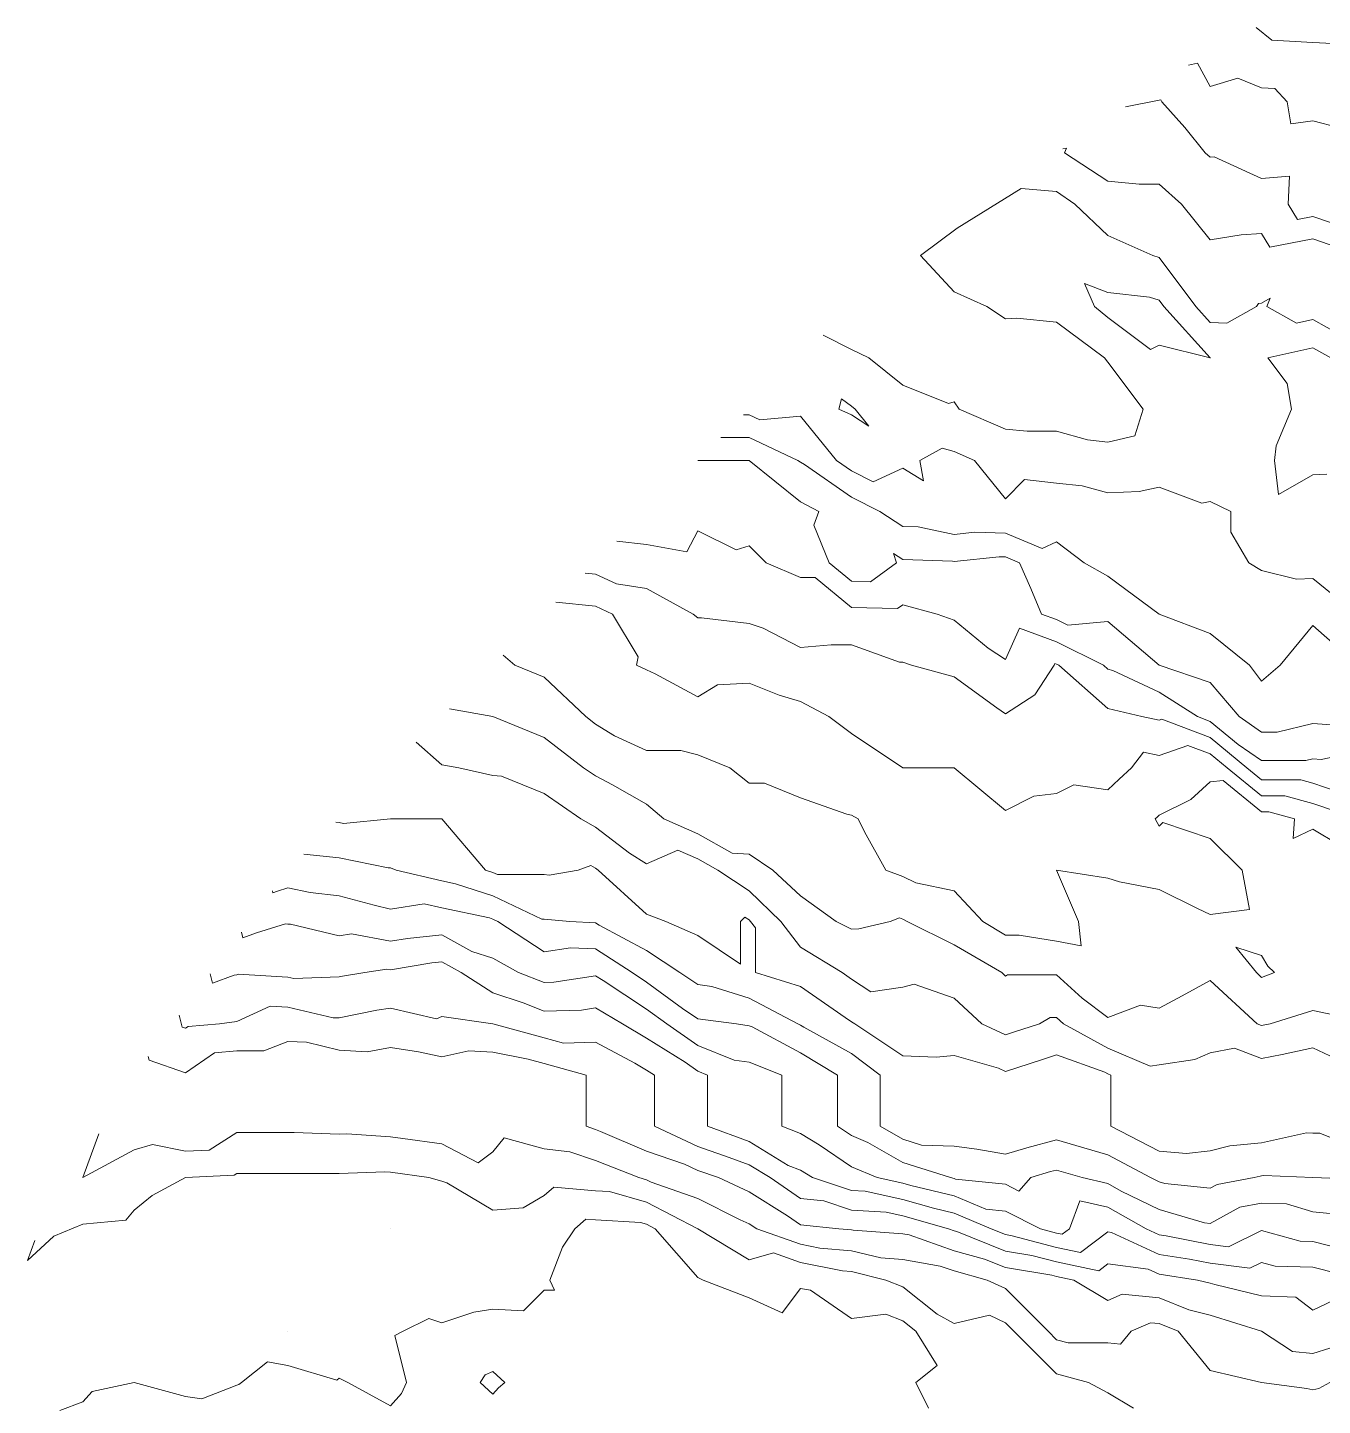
# Model space of a CAD drawing. Extents: x 532589 to 538856, y 6045658 to 6049082.
# Drawn here: x 535572 to 536075, y 6048396 to 6048932 of the extents above; entities that cross this region are included whole.
import ezdxf

# ---------------------------------------------------------------- set-up
doc = ezdxf.new("R2010")
doc.units = 0
doc.header["$LTSCALE"] = 5
doc.layers.add('C-TOPO-MAJR', color=7, linetype='Continuous', lineweight=15, true_color=0xd3aa5f)
doc.layers.add('C-TOPO-MINR', color=7, linetype='Continuous', lineweight=13, true_color=0xe9d5af)

msp = doc.modelspace()

# ---------------------------------------------------------------- linework, layer by layer
at = {"layer": 'C-TOPO-MAJR', "color": 9, "true_color": 0xbfbfbf, "flags": 128}
for points, elevation in [([(535973.987, 6048884.397), (535975.342, 6048884.668), (535974.612, 6048882.77), (535991.455, 6048871.823), (536003.62, 6048870.605), (536011.363, 6048870.605), (536020.072, 6048862.862), (536031.272, 6048849.076), (536043.218, 6048850.915), (536051.18, 6048851.484), (536054.408, 6048846.182), (536071.088, 6048849.446), (536089.751, 6048842.954)], 4255), ([(535800.721, 6048731.853), (535812.28, 6048730.613), (535827.861, 6048727.831), (535832.188, 6048735.941), (535847.12, 6048728.481), (535852.097, 6048730.14), (535858.733, 6048723.504), (535872.005, 6048717.811), (535877.698, 6048717.811), (535891.913, 6048706.147), (535909.727, 6048705.69), (535911.822, 6048707.213), (535925.087, 6048703.595), (535931.73, 6048701.251), (535945.002, 6048690.323), (535951.638, 6048685.901), (535957.131, 6048698.103), (535971.547, 6048692.776), (535989.722, 6048683.687), (535991.455, 6048682.154), (535993.448, 6048681.694), (536011.363, 6048673.208), (536026.294, 6048663.779), (536031.272, 6048661.883), (536042.132, 6048652.919), (536051.18, 6048646.635), (536068.324, 6048646.635), (536071.088, 6048647.302), (536074.298, 6048647.081), (536090.996, 6048650.506)], 4260), ([(535722.693, 6048653.824), (535732.647, 6048644.977), (535739.283, 6048643.87), (535752.555, 6048640.805), (535755.876, 6048640.549), (535772.463, 6048633.916), (535786.685, 6048623.962), (535792.372, 6048620.778), (535805.637, 6048610.697), (535812.28, 6048606.544), (535824.397, 6048611.845), (535832.188, 6048608.425), (535839.979, 6048604.054), (535852.097, 6048596.09), (535864.393, 6048584.145), (535872.005, 6048574.191), (535888.178, 6048564.237), (535891.913, 6048561.747), (535899.385, 6048556.766), (535911.822, 6048558.544), (535916.249, 6048559.81), (535931.73, 6048554.283), (535942.451, 6048544.329), (535951.638, 6048540.062), (535954.867, 6048541.1), (535964.906, 6048544.329), (535969.056, 6048546.819), (535971.547, 6048546.819), (535974.264, 6048544.329), (535991.455, 6048534.873), (536007.902, 6048527.881), (536011.363, 6048528.401), (536025.211, 6048530.481), (536031.272, 6048533.129), (536040.704, 6048534.896), (536051.18, 6048530.841), (536059.141, 6048532.382), (536071.088, 6048534.995), (536088.653, 6048526.764)], 4265), ([(535642.757, 6048563.834), (535643.644, 6048560.138), (535651.965, 6048563.188), (535653.013, 6048563.331), (535653.636, 6048563.614), (535672.922, 6048562.479), (535675.221, 6048561.938), (535692.83, 6048562.643), (535694.158, 6048562.909), (535702.784, 6048564.237), (535711.364, 6048565.611), (535712.738, 6048565.344), (535728.854, 6048568.03), (535732.647, 6048568.429), (535740.232, 6048564.237), (535752.555, 6048556.394), (535764.318, 6048552.474), (535772.463, 6048549.307), (535786.992, 6048549.708), (535792.372, 6048550.55), (535802.847, 6048544.329), (535812.28, 6048538.728), (535827.209, 6048529.4), (535832.188, 6048525.915), (535835.924, 6048524.42), (535835.924, 6048520.685), (535835.924, 6048504.512), (535852.097, 6048498.63), (535867.323, 6048489.286), (535872.005, 6048487.447), (535876.687, 6048484.604), (535891.913, 6048479.627), (535897.195, 6048479.322), (535911.822, 6048476.071), (535923.767, 6048472.658), (535931.73, 6048470.769), (535946.063, 6048464.695), (535951.638, 6048462.447), (535954.318, 6048462.015), (535971.547, 6048457.405), (535980.79, 6048455.452), (535991.455, 6048463.45), (535992.878, 6048463.272), (536011.363, 6048454.741), (536023.128, 6048452.931), (536031.272, 6048451.302), (536046.618, 6048449.349), (536051.18, 6048451.63), (536056.521, 6048450.128), (536071.088, 6048449.763), (536090.996, 6048444.787)], 4270), ([(535921.776, 6048395.016), (535916.799, 6048404.97), (535925.089, 6048411.611), (535916.799, 6048424.879), (535911.822, 6048428.86), (535905.185, 6048431.515), (535891.913, 6048429.854), (535875.991, 6048440.801), (535872.005, 6048441.466), (535864.897, 6048431.986), (535852.097, 6048437.894), (535834.18, 6048444.787), (535832.188, 6048445.736), (535815.596, 6048464.695), (535812.28, 6048466.426), (535809.868, 6048467.108), (535792.372, 6048468.108), (535788.639, 6048468.428), (535784.41, 6048464.695), (535779.632, 6048457.526), (535774.678, 6048444.787), (535776.447, 6048440.803), (535772.463, 6048440.803), (535764.499, 6048432.843), (535752.555, 6048433.413), (535745.089, 6048432.345), (535732.647, 6048428.199), (535727.667, 6048429.858), (535717.715, 6048424.879), (535714.399, 6048423.218), (535718.959, 6048404.97), (535717.066, 6048400.643), (535712.738, 6048395.922), (535696.151, 6048404.97), (535692.83, 6048406.631), (535691.881, 6048405.919), (535672.922, 6048411.605), (535664.96, 6048412.932), (535654.825, 6048404.97), (535653.844, 6048404.14), (535653.013, 6048403.974), (535639.505, 6048398.57), (535633.105, 6048399.54), (535613.197, 6048404.97), (535596.804, 6048401.455), (535593.288, 6048397.499), (535584.24, 6048394.11)], 4275)]:
    msp.add_lwpolyline(points, dxfattribs=dict(at, elevation=elevation))
at = {"layer": 'C-TOPO-MINR', "color": 254, "true_color": 0xd9d9d9, "flags": 128}
for points, elevation in [([(536088.786, 6048924.797), (536071.088, 6048925.729), (536055.162, 6048926.569), (536049.122, 6048931.512)], 4252), ([(536081.046, 6048892.72), (536071.088, 6048895.212), (536062.554, 6048894.144), (536061.13, 6048902.679), (536056.371, 6048907.87), (536051.18, 6048908.106), (536041.992, 6048911.867), (536031.272, 6048908.653), (536026.296, 6048917.611), (536022.743, 6048916.901)], 4253), ([(535998.365, 6048900.649), (536012.074, 6048903.389), (536012.469, 6048902.679), (536021.305, 6048892.736), (536029.277, 6048882.77), (536031.272, 6048881.107), (536032.806, 6048881.235), (536051.18, 6048872.815), (536062.039, 6048873.721), (536061.566, 6048862.862), (536065.17, 6048856.943), (536071.088, 6048858.102), (536078.388, 6048855.562)], 4254), ([(535880.853, 6048811.985), (535891.913, 6048806.454), (535898.548, 6048803.137), (535911.822, 6048792.52), (535929.514, 6048785.445), (535931.73, 6048786.079), (535933.724, 6048783.229), (535951.638, 6048775.439), (535960.171, 6048774.696), (535971.547, 6048774.696), (535983.492, 6048771.284), (535991.455, 6048770.349), (536001.882, 6048772.801), (536005.141, 6048783.229), (535991.455, 6048801.474), (535990.125, 6048803.137), (535971.547, 6048817.072), (535956.061, 6048818.622), (535951.638, 6048818.362), (535944.4, 6048823.045), (535931.73, 6048828.852), (535918.714, 6048842.954), (535932.899, 6048853.492), (535957.766, 6048868.99), (535971.547, 6048867.84), (535978.575, 6048862.862), (535991.455, 6048850.698), (536008.876, 6048842.954), (536011.363, 6048842.124), (536025.672, 6048823.045), (536031.272, 6048816.867), (536037.671, 6048816.646), (536049.185, 6048823.045), (536050.007, 6048824.219), (536051.18, 6048824.375), (536054.505, 6048826.371), (536053.174, 6048823.045), (536064.689, 6048816.646), (536071.088, 6048818.067), (536082.286, 6048811.847)], 4256), ([(536031.278, 6048803.13), (536031.32, 6048803.137), (536031.272, 6048803.139), (536013.229, 6048823.045), (536011.363, 6048825.533), (536007.631, 6048826.778), (535991.455, 6048828.577), (535982.402, 6048832.098), (535986.215, 6048823.045), (535991.455, 6048818.896), (536008.05, 6048806.45), (536011.363, 6048808.109), (536031.223, 6048803.137), (536031.272, 6048803.134), (536031.278, 6048803.13)], 4257), ([(536076.519, 6048757.89), (536071.088, 6048757.631), (536057.815, 6048750.047), (536056.155, 6048763.32), (536056.866, 6048769.006), (536062.791, 6048783.229), (536061.135, 6048793.184), (536053.666, 6048803.137), (536071.088, 6048807.007), (536078.055, 6048803.137)], 4257), ([(535893.332, 6048783.229), (535891.913, 6048784.397), (535887.941, 6048787.201), (535886.947, 6048783.229), (535891.913, 6048781.022), (535898.539, 6048776.603), (535893.332, 6048783.229)], 4257), ([(535849.884, 6048781.016), (535852.097, 6048781.016), (535856.245, 6048779.08), (535872.005, 6048780.514), (535886.015, 6048763.32), (535891.913, 6048759.237), (535900.295, 6048754.939), (535911.822, 6048760.258), (535919.785, 6048755.357), (535918.456, 6048763.32), (535927.045, 6048768.005), (535931.73, 6048766.783), (535939.696, 6048763.32), (535951.638, 6048748.387), (535959.102, 6048755.857), (535971.547, 6048754.473), (535981.501, 6048753.365), (535991.455, 6048750.651), (536003.573, 6048751.202), (536011.363, 6048752.841), (536027.956, 6048746.727), (536031.272, 6048747.391), (536039.23, 6048743.412), (536039.23, 6048735.453), (536046.202, 6048723.504), (536051.18, 6048720.517), (536064.718, 6048717.134), (536071.088, 6048717.379), (536088.152, 6048703.595)], 4257), ([(535841.036, 6048772.168), (535852.097, 6048772.168), (535871.059, 6048763.32), (535872.005, 6048762.556), (535873.66, 6048761.666), (535891.913, 6048749.028), (535902.864, 6048743.412), (535911.822, 6048737.633), (535917.794, 6048737.44), (535931.73, 6048734.505), (535939.789, 6048735.353), (535951.638, 6048735.077), (535965.974, 6048729.077), (535971.547, 6048731.7), (535982.263, 6048723.504), (535991.455, 6048718.309), (536011.36, 6048703.595), (536011.363, 6048703.593), (536011.367, 6048703.592), (536031.272, 6048696.012), (536046.495, 6048683.687), (536051.18, 6048677.561), (536058.421, 6048683.687), (536071.088, 6048699.173), (536088.513, 6048683.687)], 4258), ([(535832.176, 6048763.308), (535832.188, 6048763.319), (535832.19, 6048763.319), (535852.097, 6048763.319), (535852.101, 6048763.315), (535872.005, 6048747.239), (535879.114, 6048743.412), (535877.241, 6048738.176), (535883.202, 6048723.504), (535891.913, 6048716.356), (535899.249, 6048716.168), (535909.333, 6048723.504), (535908.2, 6048727.125), (535911.822, 6048724.788), (535931.066, 6048724.167), (535931.73, 6048724.027), (535949.269, 6048725.873), (535951.638, 6048725.817), (535957.166, 6048723.504), (535961.59, 6048713.552), (535965.691, 6048703.595), (535971.547, 6048701.431), (535975.875, 6048699.267), (535991.455, 6048700.753), (536011.362, 6048683.687), (536011.363, 6048683.686), (536011.365, 6048683.685), (536031.272, 6048677.05), (536042.42, 6048663.779), (536051.18, 6048657.695), (536057.263, 6048657.695), (536071.088, 6048661.033), (536087.143, 6048659.925)], 4259), ([(535788.39, 6048719.522), (535792.372, 6048719.149), (535800.569, 6048715.306), (535812.28, 6048713.548), (535830.379, 6048703.595), (535832.188, 6048702.064), (535833.61, 6048702.174), (535852.097, 6048699.861), (535857.527, 6048698.165), (535872.005, 6048690.613), (535883.951, 6048691.649), (535891.913, 6048691.649), (535910.575, 6048684.934), (535911.822, 6048684.86), (535915.147, 6048683.687), (535931.73, 6048679.164), (535948.313, 6048667.104), (535951.638, 6048664.776), (535963.099, 6048672.226), (535970.549, 6048683.687), (535970.859, 6048684.375), (535971.547, 6048684.121), (535972.414, 6048683.687), (535991.455, 6048666.841), (536004.724, 6048663.779), (536011.363, 6048662.405), (536012.384, 6048662.757), (536031.272, 6048655.563), (536045.437, 6048643.87), (536051.18, 6048639.204), (536066.422, 6048639.204), (536071.088, 6048637.897), (536080.138, 6048634.821)], 4261), ([(535777.013, 6048708.145), (535792.372, 6048706.707), (535799.008, 6048703.595), (535808.967, 6048687), (535808.303, 6048683.687), (535812.28, 6048681.88), (535815.593, 6048680.374), (535832.188, 6048671.437), (535839.771, 6048676.104), (535852.097, 6048676.721), (535863.707, 6048672.076), (535872.005, 6048669.636), (535883.065, 6048663.779), (535891.913, 6048657.14), (535911.809, 6048643.882), (535911.822, 6048643.887), (535931.714, 6048643.887), (535931.73, 6048643.887), (535931.74, 6048643.87), (535951.638, 6048627.271), (535962.701, 6048632.808), (535971.547, 6048633.915), (535978.185, 6048637.232), (535991.455, 6048635.339), (535995.878, 6048639.448), (536000.643, 6048643.87), (536005.306, 6048649.927), (536011.363, 6048648.674), (536022.593, 6048652.548), (536031.272, 6048649.243), (536037.78, 6048643.87), (536051.18, 6048632.983), (536060.201, 6048632.983), (536071.088, 6048629.934), (536088.655, 6048623.962)], 4262), ([(535756.537, 6048687.669), (535761.088, 6048683.687), (535772.463, 6048679.002), (535788.639, 6048663.779), (535792.372, 6048660.793), (535799.834, 6048656.316), (535812.28, 6048650.509), (535825.55, 6048650.509), (535832.188, 6048648.85), (535844.634, 6048643.87), (535852.097, 6048637.898), (535858.069, 6048637.898), (535872.005, 6048632.158), (535890.106, 6048625.769), (535891.913, 6048625.491), (535894.4, 6048623.962), (535896.886, 6048618.989), (535905.185, 6048604.054), (535911.822, 6048601.566), (535916.798, 6048599.078), (535931.73, 6048596.089), (535942.931, 6048584.145), (535951.638, 6048578.787), (535956.997, 6048578.787), (535971.547, 6048576.438), (535981.104, 6048574.588), (535980.079, 6048584.145), (535971.55, 6048604.051), (535991.455, 6048600.911), (535996.048, 6048599.461), (536011.363, 6048596.587), (536026.297, 6048589.12), (536031.272, 6048586.799), (536046.495, 6048588.83), (536043.597, 6048604.054), (536031.272, 6048616.379), (536012.783, 6048622.542), (536011.363, 6048621.122), (536009.834, 6048623.962), (536010.627, 6048624.698), (536011.363, 6048625.382), (536023.689, 6048631.545), (536031.272, 6048638.441), (536036.248, 6048638.894), (536051.18, 6048626.762), (536053.979, 6048626.762), (536063.977, 6048623.962), (536063.43, 6048616.303), (536071.088, 6048619.979), (536081.041, 6048614.009)], 4263), ([(535735.634, 6048666.766), (535752.547, 6048663.779), (535752.555, 6048663.777), (535752.557, 6048663.776), (535772.463, 6048655.581), (535787.781, 6048643.87), (535792.372, 6048640.729), (535799.006, 6048637.236), (535812.28, 6048629.65), (535818.915, 6048623.962), (535832.188, 6048618.135), (535845.462, 6048610.688), (535852.097, 6048610.339), (535861.282, 6048604.054), (535872.005, 6048594.098), (535885.943, 6048584.145), (535891.913, 6048581.16), (535894.756, 6048581.303), (535906.843, 6048584.145), (535910.495, 6048585.472), (535911.822, 6048584.975), (535913.48, 6048584.145), (535931.73, 6048575.021), (535950.213, 6048564.237), (535951.638, 6048562.907), (535952.469, 6048563.406), (535971.547, 6048563.406), (535981.513, 6048554.271), (535991.455, 6048546.816), (536004.122, 6048551.57), (536011.363, 6048550.458), (536020.322, 6048555.278), (536031.272, 6048561.177), (536049.517, 6048544.329), (536051.18, 6048543.685), (536054.505, 6048544.329), (536071.088, 6048549.565), (536089.67, 6048545.655)], 4264), ([(535691.585, 6048622.717), (535692.83, 6048622.588), (535694.562, 6048622.23), (535712.726, 6048623.962), (535712.738, 6048623.97), (535732.639, 6048623.97), (535732.647, 6048623.963), (535732.649, 6048623.962), (535732.659, 6048623.95), (535749.71, 6048604.054), (535752.555, 6048603.148), (535754.287, 6048602.322), (535772.463, 6048602.322), (535774.36, 6048602.157), (535785.727, 6048604.054), (535790.559, 6048605.867), (535792.372, 6048604.852), (535793.422, 6048604.054), (535812.28, 6048586.988), (535819.745, 6048584.145), (535832.188, 6048578.618), (535848.771, 6048567.563), (535848.771, 6048584.145), (535850.434, 6048585.808), (535852.097, 6048584.715), (535852.683, 6048584.145), (535854.59, 6048581.652), (535854.59, 6048564.237), (535872.005, 6048558.878), (535889.42, 6048546.822), (535891.913, 6048545.16), (535893.16, 6048544.329), (535911.822, 6048531.884), (535924.804, 6048531.346), (535931.73, 6048532.006), (535948.987, 6048527.072), (535951.638, 6048525.84), (535965.628, 6048530.339), (535971.547, 6048532.242), (535990.346, 6048525.529), (535991.455, 6048524.919), (535992.628, 6048524.42), (535992.628, 6048523.247), (535992.628, 6048504.512), (536011.363, 6048494.859), (536021.981, 6048493.895), (536031.272, 6048494.928), (536038.884, 6048496.9), (536051.18, 6048498.088), (536068.598, 6048502.022), (536071.088, 6048501.914), (536073.804, 6048501.796), (536090.996, 6048494.828)], 4266), ([(535679.143, 6048610.275), (535692.83, 6048608.857), (535711.875, 6048604.917), (535712.738, 6048604.999), (535714.945, 6048604.054), (535732.647, 6048599.863), (535737.955, 6048598.745), (535752.555, 6048594.099), (535771.6, 6048585.009), (535772.463, 6048585.009), (535782.411, 6048584.145), (535792.372, 6048583.636), (535793.791, 6048582.726), (535812.28, 6048572.865), (535825.223, 6048564.237), (535832.188, 6048559.593), (535837.547, 6048558.879), (535852.097, 6048554.284), (535871.011, 6048544.329), (535872.005, 6048543.791), (535873.331, 6048543.003), (535891.913, 6048532.866), (535903.06, 6048524.42), (535903.06, 6048513.273), (535903.06, 6048504.512), (535911.822, 6048499.534), (535919.122, 6048497.212), (535931.73, 6048496.807), (535940.577, 6048495.665), (535951.638, 6048493.652), (535959.972, 6048496.178), (535971.547, 6048499.242), (535979.013, 6048497.046), (535991.455, 6048493.387), (536008.044, 6048484.604), (536011.363, 6048482.989), (536013.661, 6048482.306), (536031.272, 6048480.486), (536033.925, 6048481.95), (536048.341, 6048484.604), (536050.596, 6048485.188), (536051.18, 6048485.244), (536052.007, 6048485.431), (536071.088, 6048484.606), (536071.137, 6048484.604), (536090.996, 6048483.894)], 4267), ([(535666.889, 6048596.01), (535667.066, 6048595.27), (535668.859, 6048595.928), (535672.922, 6048597.188), (535681.578, 6048595.397), (535692.83, 6048594.098), (535706.454, 6048590.429), (535712.738, 6048588.921), (535725.782, 6048591.01), (535732.647, 6048589.385), (535751.228, 6048585.472), (535752.555, 6048585.05), (535754.45, 6048584.145), (535772.463, 6048572.323), (535782.686, 6048573.922), (535792.372, 6048573.427), (535806.708, 6048564.237), (535812.28, 6048560.571), (535826.213, 6048550.304), (535832.188, 6048546.32), (535847.13, 6048544.329), (535852.097, 6048543.62), (535853.265, 6048543.161), (535872.005, 6048533.03), (535886.483, 6048524.42), (535886.483, 6048509.943), (535886.483, 6048504.512), (535891.913, 6048500.891), (535898.202, 6048498.223), (535911.822, 6048490.485), (535930.311, 6048484.604), (535931.73, 6048484.267), (535932.314, 6048484.02), (535951.638, 6048481.984), (535956.878, 6048479.363), (535961.591, 6048484.604), (535969.231, 6048486.92), (535971.547, 6048487.533), (535981.502, 6048484.604), (535991.455, 6048482.288), (535996.695, 6048479.363), (536011.363, 6048472.228), (536028.974, 6048466.993), (536031.272, 6048466.755), (536042.774, 6048473.101), (536051.18, 6048474.648), (536060.879, 6048474.394), (536071.088, 6048471.333), (536085.836, 6048469.856)], 4268), ([(535654.823, 6048579.922), (535655.355, 6048577.704), (535660.733, 6048579.676), (535671.924, 6048583.148), (535672.922, 6048583.037), (535673.972, 6048583.095), (535692.83, 6048578.569), (535697.636, 6048579.339), (535712.738, 6048576.403), (535719.375, 6048577.509), (535732.647, 6048578.907), (535744.357, 6048572.435), (535752.555, 6048569.811), (535762.507, 6048564.237), (535772.463, 6048560.365), (535776.231, 6048560.469), (535792.372, 6048562.994), (535795.431, 6048561.177), (535812.28, 6048550.091), (535820.1, 6048544.329), (535832.188, 6048535.868), (535846.29, 6048530.227), (535852.097, 6048529.398), (535864.766, 6048524.42), (535864.766, 6048511.751), (535864.766, 6048504.512), (535872.005, 6048501.668), (535879.244, 6048497.273), (535891.913, 6048488.826), (535901.866, 6048484.604), (535911.822, 6048482.391), (535914.919, 6048481.506), (535931.73, 6048477.518), (535944.026, 6048472.308), (535951.638, 6048471.506), (535965.259, 6048464.695), (535971.547, 6048463.013), (535973.68, 6048462.562), (535976.525, 6048464.695), (535980.596, 6048475.555), (535991.455, 6048473.028), (536006.385, 6048464.695), (536011.363, 6048462.398), (536014.078, 6048461.98), (536031.272, 6048458.542), (536038.322, 6048457.644), (536051.18, 6048464.072), (536066.233, 6048459.84), (536071.088, 6048459.718), (536077.724, 6048458.06)], 4269), ([(536053.667, 6048566.724), (536051.18, 6048570.868), (536041.229, 6048574.188), (536049.191, 6048564.237), (536051.18, 6048562.342), (536056.155, 6048564.237), (536053.667, 6048566.724)], 4263), ([(535630.692, 6048547.747), (535631.82, 6048543.044), (535633.105, 6048542.597), (535634.126, 6048543.307), (535646.369, 6048544.329), (535653.013, 6048545.235), (535666.079, 6048551.172), (535672.922, 6048550.769), (535690.535, 6048546.624), (535692.83, 6048546.716), (535707.428, 6048549.639), (535712.738, 6048550.456), (535730.658, 6048546.317), (535732.647, 6048547.17), (535752.553, 6048544.331), (535752.555, 6048544.329), (535752.557, 6048544.329), (535772.463, 6048538.855), (535780.013, 6048536.779), (535792.372, 6048537.218), (535807.689, 6048529.011), (535812.28, 6048526.286), (535815.265, 6048524.42), (535815.265, 6048521.435), (535815.265, 6048504.512), (535832.188, 6048496.643), (535844.275, 6048492.426), (535852.097, 6048489.581), (535860.207, 6048484.604), (535872.005, 6048476.435), (535881.106, 6048475.502), (535891.913, 6048471.97), (535905.321, 6048471.196), (535911.822, 6048469.751), (535929.517, 6048464.695), (535931.73, 6048463.914), (535932.806, 6048463.619), (535951.638, 6048456.025), (535961.975, 6048454.359), (535971.547, 6048451.797), (535987.9, 6048448.342), (535991.455, 6048451.008), (536007.097, 6048449.053), (536011.363, 6048447.084), (536026.294, 6048444.787), (536031.272, 6048443.542), (536033.082, 6048442.977), (536051.18, 6048438.608), (536064.452, 6048438.15), (536071.088, 6048433.076), (536079.053, 6048436.822)], 4271), ([(535618.626, 6048531.659), (535618.976, 6048530.2), (535633.105, 6048525.284), (535644.335, 6048533.098), (535653.013, 6048533.822), (535663.52, 6048533.822), (535672.922, 6048537.437), (535680.089, 6048537.162), (535692.83, 6048534.072), (535703.749, 6048533.41), (535712.738, 6048535.141), (535723.596, 6048533.471), (535732.647, 6048531.53), (535743.187, 6048533.788), (535752.555, 6048533.269), (535766.285, 6048530.599), (535772.463, 6048528.9), (535788.752, 6048524.42), (535788.752, 6048508.131), (535788.752, 6048504.512), (535792.372, 6048503.306), (535794.362, 6048502.522), (535812.28, 6048494.842), (535826.994, 6048489.798), (535832.188, 6048487.383), (535840.153, 6048484.604), (535852.097, 6048479.005), (535867.029, 6048469.671), (535872.005, 6048466.226), (535886.941, 6048464.695), (535891.913, 6048464.29), (535892.451, 6048464.158), (535911.822, 6048462.704), (535914.235, 6048462.282), (535931.73, 6048456.107), (535943.568, 6048452.857), (535951.638, 6048449.603), (535969.632, 6048446.702), (535971.547, 6048446.189), (535978.183, 6048444.787), (535991.455, 6048436.823), (535996.986, 6048439.256), (536011.363, 6048437.819), (536022.976, 6048433.174), (536031.272, 6048431.1), (536051.178, 6048424.881), (536051.18, 6048424.88), (536051.181, 6048424.88), (536051.184, 6048424.879), (536063.246, 6048417.036), (536071.088, 6048416.253), (536077.724, 6048418.243)], 4272), ([(535599.508, 6048501.606), (535593.286, 6048484.6), (535593.287, 6048484.601), (535593.288, 6048484.602), (535593.29, 6048484.602), (535593.292, 6048484.604), (535613.197, 6048495.386), (535620.262, 6048497.447), (535633.105, 6048494.812), (535642.331, 6048495.286), (535653.013, 6048502.124), (535655.402, 6048502.124), (535672.922, 6048502.124), (535675.31, 6048502.124), (535692.83, 6048501.449), (535695.779, 6048501.563), (535712.738, 6048500.392), (535717.518, 6048499.732), (535732.647, 6048497.647), (535746.865, 6048490.293), (535752.555, 6048494.559), (535756.98, 6048500.088), (535772.463, 6048495.752), (535782.417, 6048494.558), (535792.372, 6048491.241), (535809.22, 6048484.604), (535812.28, 6048483.739), (535814.089, 6048482.795), (535832.188, 6048476.407), (535848.582, 6048468.21), (535852.097, 6048466.562), (535855.083, 6048464.695), (535872.005, 6048458.652), (535879.526, 6048457.174), (535891.913, 6048456.164), (535903.212, 6048453.397), (535911.822, 6048452.75), (535926.301, 6048450.217), (535931.73, 6048448.3), (535944.527, 6048444.787), (535951.638, 6048441.468), (535968.228, 6048424.879), (535971.547, 6048421.56), (535976.072, 6048420.354), (535991.455, 6048420.354), (535996.433, 6048419.901), (536000.508, 6048424.879), (536008.047, 6048428.195), (536011.363, 6048427.864), (536018.827, 6048424.879), (536031.272, 6048409.565), (536051.164, 6048404.97), (536051.18, 6048404.968), (536068.7, 6048402.582), (536071.088, 6048402.127), (536073.385, 6048402.674), (536077.725, 6048404.97)], 4273), ([(535574.622, 6048460.128), (535571.763, 6048452.316), (535581.912, 6048461.851), (535593.288, 6048466.506), (535609.877, 6048468.015), (535613.197, 6048471.937), (535620.166, 6048477.634), (535633.105, 6048484.602), (535633.117, 6048484.592), (535633.117, 6048484.604), (535652.042, 6048485.575), (535653.013, 6048486.197), (535671.328, 6048486.197), (535672.922, 6048486.197), (535691.237, 6048486.197), (535692.83, 6048486.136), (535710.525, 6048486.817), (535712.738, 6048486.664), (535727.664, 6048484.604), (535732.647, 6048483.179), (535734.641, 6048482.609), (535752.555, 6048471.864), (535764.353, 6048472.805), (535772.463, 6048477.575), (535776.197, 6048480.87), (535792.372, 6048479.485), (535797.801, 6048479.175), (535812.28, 6048475.082), (535832.187, 6048464.695), (535832.188, 6048464.694), (535832.191, 6048464.693), (535852.097, 6048452.607), (535861.498, 6048455.294), (535872.005, 6048451.541), (535888.374, 6048448.326), (535891.913, 6048448.038), (535905.187, 6048444.787), (535911.822, 6048442.133), (535925.091, 6048431.518), (535931.73, 6048427.943), (535945.419, 6048431.098), (535951.638, 6048428.195), (535954.955, 6048424.879), (535971.547, 6048408.287), (535983.99, 6048404.97), (535991.455, 6048400.99), (536001.403, 6048395.022)], 4274), ([(535712.74, 6048464.695), (535712.738, 6048464.704), (535712.726, 6048464.708), (535712.735, 6048464.695), (535712.738, 6048464.693), (535712.743, 6048464.691), (535712.74, 6048464.695)], 4274), ([(535672.923, 6048424.878), (535672.924, 6048424.879), (535672.922, 6048424.881), (535672.91, 6048424.891), (535672.917, 6048424.879), (535672.922, 6048424.878), (535672.923, 6048424.878)], 4274), ([(535754.687, 6048402.839), (535757.146, 6048404.97), (535752.555, 6048409.235), (535749.57, 6048407.955), (535747.581, 6048404.97), (535752.555, 6048400.379), (535754.687, 6048402.839)], 4276)]:
    msp.add_lwpolyline(points, dxfattribs=dict(at, elevation=elevation))

doc.saveas('drawing.dxf')
